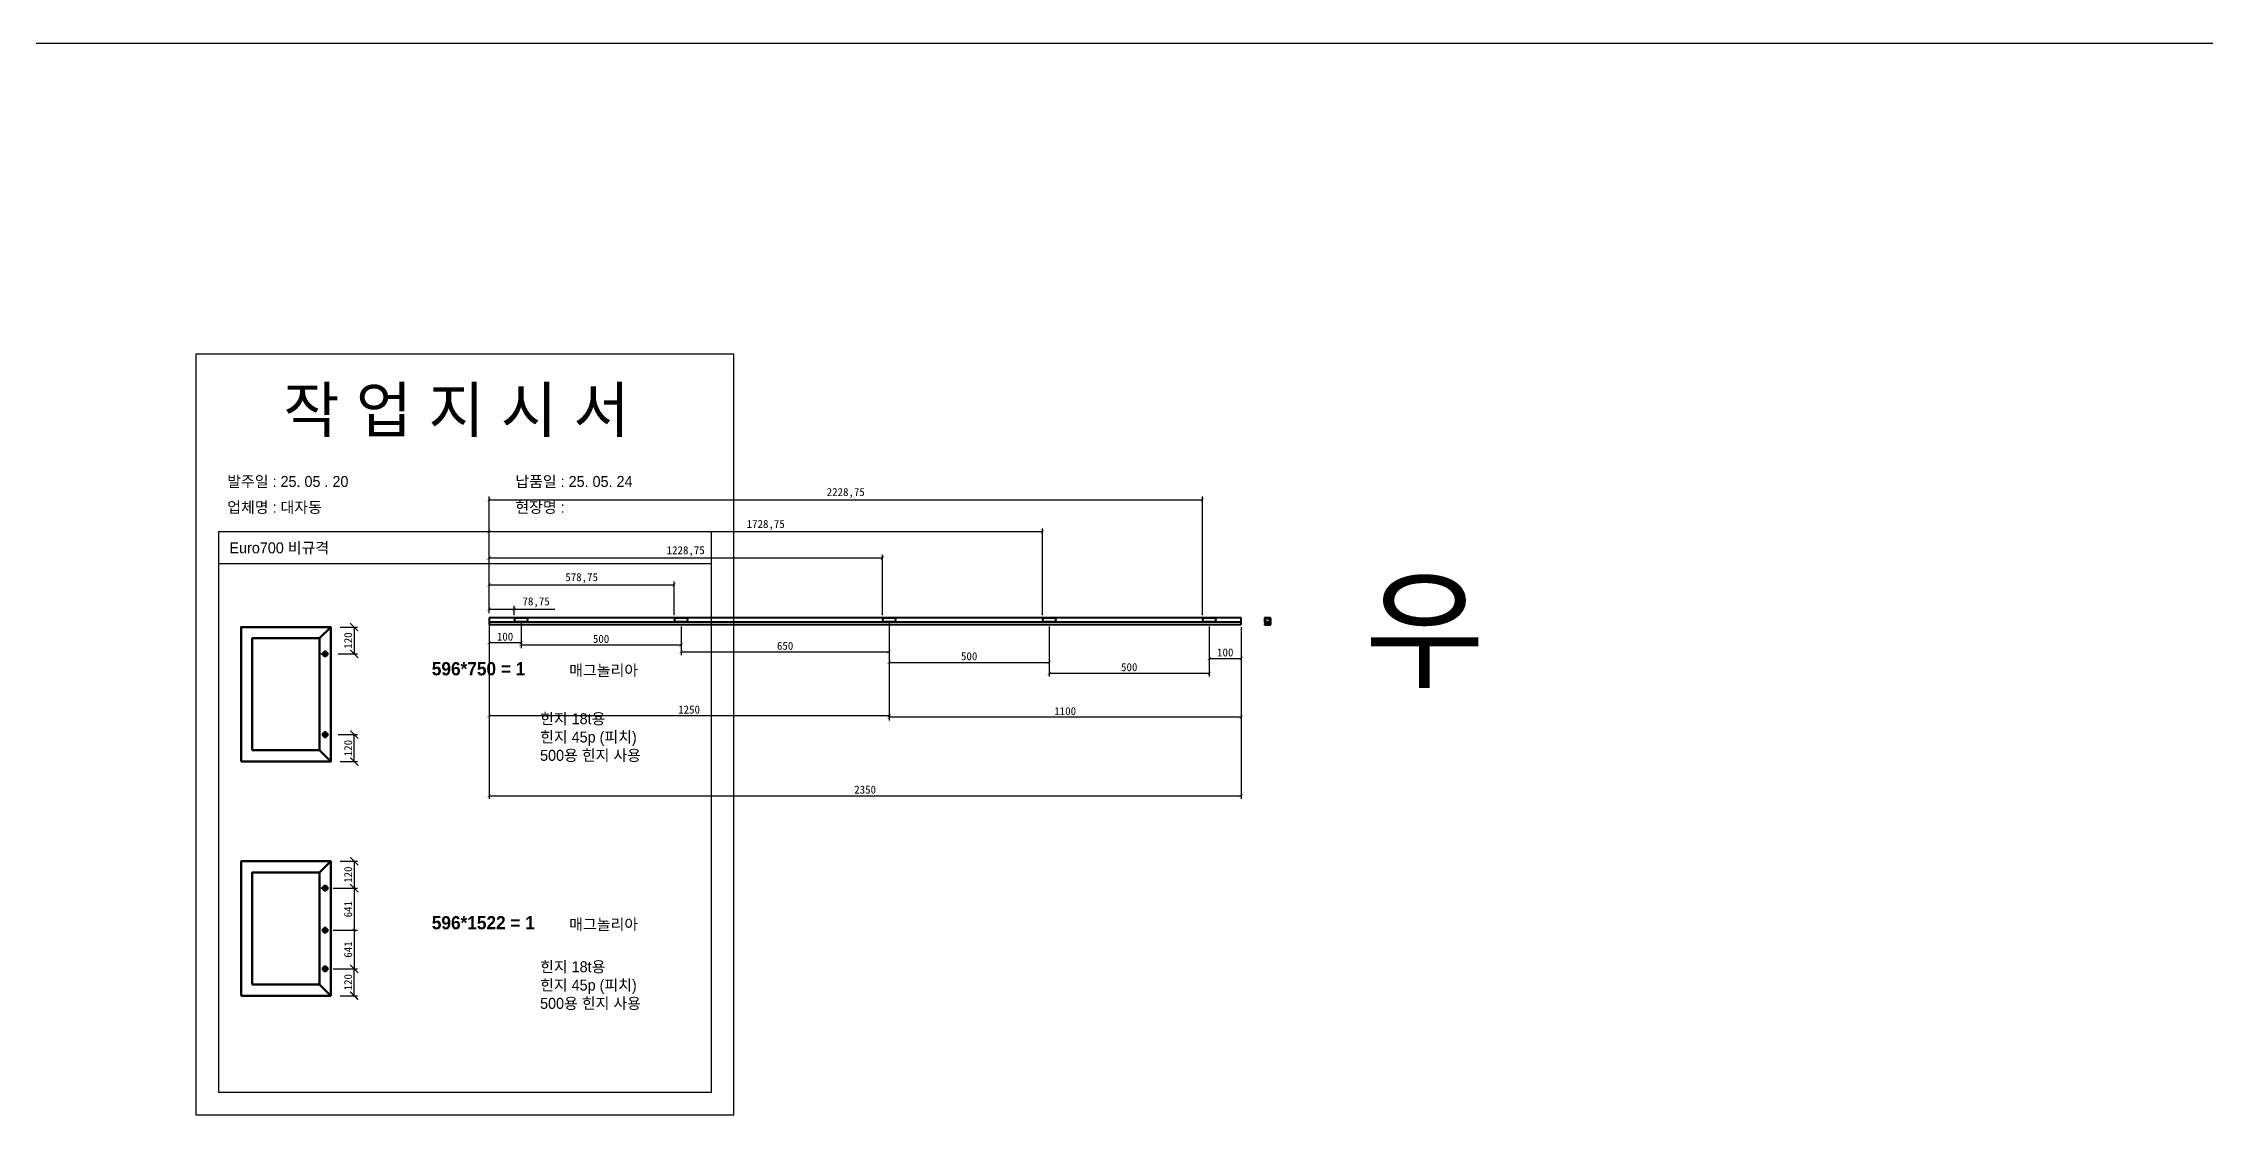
# Model space of a CAD drawing. Header units: millimetres. Extents: x -44117 to 256353, y -2095463 to 65325.
# Drawn here: x 111040 to 117796, y -118039 to -114692 of the extents above; entities that cross this region are included whole.
import ezdxf

# ---------------------------------------------------------------- set-up
doc = ezdxf.new("R2010")
doc.units = ezdxf.units.MM
doc.header["$LTSCALE"] = 10
doc.layers.add('1', color=2, linetype='Continuous', lineweight=40)
doc.layers.add('Layer1', color=7, linetype='Continuous', lineweight=70)
doc.dimstyles.new('ISO-25', dxfattribs={"dimtxt": 2.5, "dimasz": 2.5, "dimexe": 1, "dimexo": 1, "dimtad": 1, "dimtxsty": 'Standard', "dimblk": 'ARCHTICK', "dimcen": 2.5, "dimadec": 0, "dimazin": 0, "dimtfac": 1, "dimtmove": 0, "dimatfit": 3, "dimfxl": 0, "dimarcsym": 0})

# ---------------------------------------------------------------- blocks, each defined once
blk = doc.blocks.new('_ArchTick')
at = {"color": 0, "linetype": 'ByBlock', "const_width": 0.15}
blk.add_lwpolyline([(-0.5, -0.5), (0.5, 0.5)], dxfattribs=at)
blk = doc.blocks.new('*D2667')
at = {"color": 0, "lineweight": -2}
for p, q in [((111961, -116851.5), (112021.4, -116851.5)), ((112011.4, -116935.5), (112011.4, -116851.5)), ((111968, -116935.5), (112021.4, -116935.5))]:
    blk.add_line(p, q, dxfattribs=at)
at = {"layer": 'Defpoints', "color": 0}
for p in [(111931, -116851.5), (112011.4, -116851.5), (111938, -116935.5)]:
    blk.add_point(p, dxfattribs=at)
at = {"color": 0, "lineweight": -2, "xscale": 25, "yscale": 25, "zscale": 25}
for p, rotation in [((112011.4, -116851.5), 90), ((112011.4, -116935.5), 270)]:
    blk.add_blockref('_ArchTick', p, dxfattribs=dict(at, rotation=rotation))
at = {"color": 0, "insert": (111992.6, -116893.5), "char_height": 25, "attachment_point": 5, "rotation": 90}
blk.add_mtext('120', dxfattribs=at)
blk = doc.blocks.new('*D2668')
at = {"color": 0, "lineweight": -2}
for p, q in [((111968, -116515.5), (112021.4, -116515.5)), ((112011.4, -116515.5), (112011.4, -116599.5)), ((111961, -116599.5), (112021.4, -116599.5))]:
    blk.add_line(p, q, dxfattribs=at)
at = {"layer": 'Defpoints', "color": 0}
for p in [(111938, -116515.5), (111931, -116599.5), (112011.4, -116599.5)]:
    blk.add_point(p, dxfattribs=at)
at = {"color": 0, "lineweight": -2, "xscale": 25, "yscale": 25, "zscale": 25}
for p, rotation in [((112011.4, -116515.5), 90), ((112011.4, -116599.5), 270)]:
    blk.add_blockref('_ArchTick', p, dxfattribs=dict(at, rotation=rotation))
at = {"color": 0, "insert": (111992.6, -116557.5), "char_height": 25, "attachment_point": 5, "rotation": 90}
blk.add_mtext('120', dxfattribs=at)
blk = doc.blocks.new('*D2669')
at = {"color": 0, "lineweight": -2}
for p, q in [((111961, -117582.9), (112021.4, -117582.9)), ((112011.4, -117666.9), (112011.4, -117582.9)), ((111968, -117666.9), (112021.4, -117666.9))]:
    blk.add_line(p, q, dxfattribs=at)
at = {"layer": 'Defpoints', "color": 0}
for p in [(111931, -117582.9), (112011.4, -117582.9), (111938, -117666.9)]:
    blk.add_point(p, dxfattribs=at)
at = {"color": 0, "lineweight": -2, "xscale": 25, "yscale": 25, "zscale": 25}
for p, rotation in [((112011.4, -117582.9), 90), ((112011.4, -117666.9), 270)]:
    blk.add_blockref('_ArchTick', p, dxfattribs=dict(at, rotation=rotation))
at = {"color": 0, "insert": (111992.6, -117624.9), "char_height": 25, "attachment_point": 5, "rotation": 90}
blk.add_mtext('120', dxfattribs=at)
blk = doc.blocks.new('*D2670')
at = {"color": 0, "lineweight": -2}
for p, q in [((111968, -117246.9), (112021.4, -117246.9)), ((112011.4, -117246.9), (112011.4, -117330.9)), ((111961, -117330.9), (112021.4, -117330.9))]:
    blk.add_line(p, q, dxfattribs=at)
at = {"layer": 'Defpoints', "color": 0}
for p in [(111938, -117246.9), (111931, -117330.9), (112011.4, -117330.9)]:
    blk.add_point(p, dxfattribs=at)
at = {"color": 0, "lineweight": -2, "xscale": 25, "yscale": 25, "zscale": 25}
for p, rotation in [((112011.4, -117246.9), 90), ((112011.4, -117330.9), 270)]:
    blk.add_blockref('_ArchTick', p, dxfattribs=dict(at, rotation=rotation))
at = {"color": 0, "insert": (111992.6, -117288.9), "char_height": 25, "attachment_point": 5, "rotation": 90}
blk.add_mtext('120', dxfattribs=at)
blk = doc.blocks.new('*D2671')
at = {"color": 0, "lineweight": -2}
for p, q in [((111946, -117330.9), (112021.4, -117330.9)), ((112011.4, -117330.9), (112011.4, -117462.6)), ((111946, -117462.6), (112021.4, -117462.6))]:
    blk.add_line(p, q, dxfattribs=at)
at = {"layer": 'Defpoints', "color": 0}
for p in [(111931, -117330.9), (111931, -117462.6), (112011.4, -117462.6)]:
    blk.add_point(p, dxfattribs=at)
at = {"color": 0, "lineweight": -2, "xscale": 10, "yscale": 10, "zscale": 10}
for p, rotation in [((112011.4, -117330.9), 90), ((112011.4, -117462.6), 270)]:
    blk.add_blockref('_ArchTick', p, dxfattribs=dict(at, rotation=rotation))
at = {"color": 0, "insert": (111992.6, -117396.7), "char_height": 25, "attachment_point": 5, "rotation": 90}
blk.add_mtext('641', dxfattribs=at)
blk = doc.blocks.new('*D2672')
at = {"color": 0, "lineweight": -2}
for p, q in [((111946, -117462.6), (112021.4, -117462.6)), ((112011.4, -117462.6), (112011.4, -117582.9)), ((111946, -117582.9), (112021.4, -117582.9))]:
    blk.add_line(p, q, dxfattribs=at)
at = {"layer": 'Defpoints', "color": 0}
for p in [(111931, -117462.6), (111931, -117582.9), (112011.4, -117582.9)]:
    blk.add_point(p, dxfattribs=at)
at = {"color": 0, "lineweight": -2, "xscale": 10, "yscale": 10, "zscale": 10}
for p, rotation in [((112011.4, -117462.6), 90), ((112011.4, -117582.9), 270)]:
    blk.add_blockref('_ArchTick', p, dxfattribs=dict(at, rotation=rotation))
at = {"color": 0, "insert": (111992.6, -117522.7), "char_height": 25, "attachment_point": 5, "rotation": 90}
blk.add_mtext('641', dxfattribs=at)
blk = doc.blocks.new('*D2992')
at = {"color": 0, "lineweight": -2}
for p, q in [((112432.6, -116512.2), (112432.6, -116802.1)), ((113682.6, -116503), (113682.6, -116802.1)), ((112432.6, -116792.1), (113682.6, -116792.1))]:
    blk.add_line(p, q, dxfattribs=at)
at = {"layer": 'Defpoints', "color": 0}
for p in [(112432.6, -116497.2), (113682.6, -116488), (113682.6, -116792.1)]:
    blk.add_point(p, dxfattribs=at)
at = {"color": 0, "lineweight": -2, "xscale": 10, "yscale": 10, "zscale": 10, "rotation": 180}
blk.add_blockref('_ArchTick', (112432.6, -116792.1), dxfattribs=at)
at = {"color": 0, "lineweight": -2, "xscale": 10, "yscale": 10, "zscale": 10}
blk.add_blockref('_ArchTick', (113682.6, -116792.1), dxfattribs=at)
at = {"color": 0, "insert": (113057.6, -116773.4), "char_height": 25, "attachment_point": 5}
blk.add_mtext('1250', dxfattribs=at)
blk = doc.blocks.new('*D2993')
at = {"color": 0, "lineweight": -2}
for p, q in [((113682.6, -116513.5), (113682.6, -116807.1)), ((114782.6, -116522.7), (114782.6, -116807.1)), ((114782.6, -116797.1), (113682.6, -116797.1))]:
    blk.add_line(p, q, dxfattribs=at)
at = {"layer": 'Defpoints', "color": 0}
for p in [(113682.6, -116498.5), (114782.6, -116507.7), (113682.6, -116797.1)]:
    blk.add_point(p, dxfattribs=at)
at = {"color": 0, "lineweight": -2, "xscale": 10, "yscale": 10, "zscale": 10, "rotation": 180}
blk.add_blockref('_ArchTick', (113682.6, -116797.1), dxfattribs=at)
at = {"color": 0, "lineweight": -2, "xscale": 10, "yscale": 10, "zscale": 10}
blk.add_blockref('_ArchTick', (114782.6, -116797.1), dxfattribs=at)
at = {"color": 0, "insert": (114232.6, -116778.4), "char_height": 25, "attachment_point": 5}
blk.add_mtext('1100', dxfattribs=at)
blk = doc.blocks.new('*D2994')
at = {"color": 0, "lineweight": -2}
for p, q in [((112432.6, -116522.7), (112432.6, -117052.2)), ((114782.6, -116522.7), (114782.6, -117052.2)), ((112432.6, -117042.2), (114782.6, -117042.2))]:
    blk.add_line(p, q, dxfattribs=at)
at = {"layer": 'Defpoints', "color": 0}
for p in [(112432.6, -116507.7), (114782.6, -116507.7), (114782.6, -117042.2)]:
    blk.add_point(p, dxfattribs=at)
at = {"color": 0, "lineweight": -2, "xscale": 10, "yscale": 10, "zscale": 10, "rotation": 180}
blk.add_blockref('_ArchTick', (112432.6, -117042.2), dxfattribs=at)
at = {"color": 0, "lineweight": -2, "xscale": 10, "yscale": 10, "zscale": 10}
blk.add_blockref('_ArchTick', (114782.6, -117042.2), dxfattribs=at)
at = {"color": 0, "insert": (113607.6, -117023.4), "char_height": 25, "attachment_point": 5}
blk.add_mtext('2350', dxfattribs=at)
blk = doc.blocks.new('*D2995')
at = {"color": 0, "lineweight": -2}
for p, q in [((112432.6, -116501.7), (112432.6, -116574.3)), ((112532.6, -116503), (112532.6, -116574.3)), ((112532.6, -116564.3), (112432.6, -116564.3))]:
    blk.add_line(p, q, dxfattribs=at)
at = {"layer": 'Defpoints', "color": 0}
for p in [(112432.6, -116486.7), (112532.6, -116488), (112432.6, -116564.3)]:
    blk.add_point(p, dxfattribs=at)
at = {"color": 0, "lineweight": -2, "xscale": 10, "yscale": 10, "zscale": 10, "rotation": 180}
blk.add_blockref('_ArchTick', (112432.6, -116564.3), dxfattribs=at)
at = {"color": 0, "lineweight": -2, "xscale": 10, "yscale": 10, "zscale": 10}
blk.add_blockref('_ArchTick', (112532.6, -116564.3), dxfattribs=at)
at = {"color": 0, "insert": (112482.6, -116545.6), "char_height": 25, "attachment_point": 5}
blk.add_mtext('100', dxfattribs=at)
blk = doc.blocks.new('*D2996')
at = {"color": 0, "lineweight": -2}
for p, q in [((112532.6, -116513.5), (112532.6, -116581.4)), ((113032.6, -116513.5), (113032.6, -116581.4)), ((112532.6, -116571.4), (113032.6, -116571.4))]:
    blk.add_line(p, q, dxfattribs=at)
at = {"layer": 'Defpoints', "color": 0}
for p in [(112532.6, -116498.5), (113032.6, -116498.5), (113032.6, -116571.4)]:
    blk.add_point(p, dxfattribs=at)
at = {"color": 0, "lineweight": -2, "xscale": 10, "yscale": 10, "zscale": 10, "rotation": 180}
blk.add_blockref('_ArchTick', (112532.6, -116571.4), dxfattribs=at)
at = {"color": 0, "lineweight": -2, "xscale": 10, "yscale": 10, "zscale": 10}
blk.add_blockref('_ArchTick', (113032.6, -116571.4), dxfattribs=at)
at = {"color": 0, "insert": (112782.6, -116552.7), "char_height": 25, "attachment_point": 5}
blk.add_mtext('500', dxfattribs=at)
blk = doc.blocks.new('*D2997')
at = {"color": 0, "lineweight": -2}
for p, q in [((113032.6, -116513.5), (113032.6, -116602.8)), ((113682.6, -116513.5), (113682.6, -116602.8)), ((113032.6, -116592.8), (113682.6, -116592.8))]:
    blk.add_line(p, q, dxfattribs=at)
at = {"layer": 'Defpoints', "color": 0}
for p in [(113032.6, -116498.5), (113682.6, -116498.5), (113682.6, -116592.8)]:
    blk.add_point(p, dxfattribs=at)
at = {"color": 0, "lineweight": -2, "xscale": 10, "yscale": 10, "zscale": 10, "rotation": 180}
blk.add_blockref('_ArchTick', (113032.6, -116592.8), dxfattribs=at)
at = {"color": 0, "lineweight": -2, "xscale": 10, "yscale": 10, "zscale": 10}
blk.add_blockref('_ArchTick', (113682.6, -116592.8), dxfattribs=at)
at = {"color": 0, "insert": (113357.6, -116574.1), "char_height": 25, "attachment_point": 5}
blk.add_mtext('650', dxfattribs=at)
blk = doc.blocks.new('*D2998')
at = {"color": 0, "lineweight": -2}
for p, q in [((113682.6, -116513.5), (113682.6, -116635.7)), ((114182.6, -116513.5), (114182.6, -116635.7)), ((113682.6, -116625.7), (114182.6, -116625.7))]:
    blk.add_line(p, q, dxfattribs=at)
at = {"layer": 'Defpoints', "color": 0}
for p in [(113682.6, -116498.5), (114182.6, -116498.5), (114182.6, -116625.7)]:
    blk.add_point(p, dxfattribs=at)
at = {"color": 0, "lineweight": -2, "xscale": 10, "yscale": 10, "zscale": 10, "rotation": 180}
blk.add_blockref('_ArchTick', (113682.6, -116625.7), dxfattribs=at)
at = {"color": 0, "lineweight": -2, "xscale": 10, "yscale": 10, "zscale": 10}
blk.add_blockref('_ArchTick', (114182.6, -116625.7), dxfattribs=at)
at = {"color": 0, "insert": (113932.6, -116606.9), "char_height": 25, "attachment_point": 5}
blk.add_mtext('500', dxfattribs=at)
blk = doc.blocks.new('*D2999')
at = {"color": 0, "lineweight": -2}
for p, q in [((114182.6, -116513.5), (114182.6, -116669.8)), ((114682.6, -116513.5), (114682.6, -116669.8)), ((114182.6, -116659.8), (114682.6, -116659.8))]:
    blk.add_line(p, q, dxfattribs=at)
at = {"layer": 'Defpoints', "color": 0}
for p in [(114182.6, -116498.5), (114682.6, -116498.5), (114682.6, -116659.8)]:
    blk.add_point(p, dxfattribs=at)
at = {"color": 0, "lineweight": -2, "xscale": 10, "yscale": 10, "zscale": 10, "rotation": 180}
blk.add_blockref('_ArchTick', (114182.6, -116659.8), dxfattribs=at)
at = {"color": 0, "lineweight": -2, "xscale": 10, "yscale": 10, "zscale": 10}
blk.add_blockref('_ArchTick', (114682.6, -116659.8), dxfattribs=at)
at = {"color": 0, "insert": (114432.6, -116641), "char_height": 25, "attachment_point": 5}
blk.add_mtext('500', dxfattribs=at)
blk = doc.blocks.new('*D3000')
at = {"color": 0, "lineweight": -2}
for p, q in [((114682.6, -116513.5), (114682.6, -116623.6)), ((114782.6, -116515.4), (114782.6, -116623.6)), ((114682.6, -116613.6), (114782.6, -116613.6))]:
    blk.add_line(p, q, dxfattribs=at)
at = {"layer": 'Defpoints', "color": 0}
for p in [(114682.6, -116498.5), (114782.6, -116500.4), (114782.6, -116613.6)]:
    blk.add_point(p, dxfattribs=at)
at = {"color": 0, "lineweight": -2, "xscale": 10, "yscale": 10, "zscale": 10, "rotation": 180}
blk.add_blockref('_ArchTick', (114682.6, -116613.6), dxfattribs=at)
at = {"color": 0, "lineweight": -2, "xscale": 10, "yscale": 10, "zscale": 10}
blk.add_blockref('_ArchTick', (114782.6, -116613.6), dxfattribs=at)
at = {"color": 0, "insert": (114732.6, -116594.9), "char_height": 25, "attachment_point": 5}
blk.add_mtext('100', dxfattribs=at)
blk = doc.blocks.new('*D3001')
at = {"color": 0, "lineweight": -2}
for p, q in [((112432.6, -116471.7), (112432.6, -116449.4)), ((112432.6, -116459.4), (112511.4, -116459.4)), ((112511.4, -116478.3), (112511.4, -116449.4)), ((112511.4, -116459.4), (112638.1, -116459.4))]:
    blk.add_line(p, q, dxfattribs=at)
at = {"layer": 'Defpoints', "color": 0}
for p in [(112511.4, -116459.4), (112432.6, -116486.7), (112511.4, -116493.3)]:
    blk.add_point(p, dxfattribs=at)
at = {"color": 0, "lineweight": -2, "xscale": 10, "yscale": 10, "zscale": 10, "rotation": 180}
blk.add_blockref('_ArchTick', (112432.6, -116459.4), dxfattribs=at)
at = {"color": 0, "lineweight": -2, "xscale": 10, "yscale": 10, "zscale": 10}
blk.add_blockref('_ArchTick', (112511.4, -116459.4), dxfattribs=at)
at = {"color": 0, "insert": (112579.7, -116438.5), "char_height": 25, "attachment_point": 5}
blk.add_mtext('78,75', dxfattribs=at)
blk = doc.blocks.new('*D3002')
at = {"color": 0, "lineweight": -2}
for p, q in [((112432.6, -116471.7), (112432.6, -116373.7)), ((112432.6, -116383.7), (113011.4, -116383.7)), ((113011.4, -116478.3), (113011.4, -116373.7))]:
    blk.add_line(p, q, dxfattribs=at)
at = {"layer": 'Defpoints', "color": 0}
for p in [(113011.4, -116383.7), (112432.6, -116486.7), (113011.4, -116493.3)]:
    blk.add_point(p, dxfattribs=at)
at = {"color": 0, "lineweight": -2, "xscale": 10, "yscale": 10, "zscale": 10, "rotation": 180}
blk.add_blockref('_ArchTick', (112432.6, -116383.7), dxfattribs=at)
at = {"color": 0, "lineweight": -2, "xscale": 10, "yscale": 10, "zscale": 10}
blk.add_blockref('_ArchTick', (113011.4, -116383.7), dxfattribs=at)
at = {"color": 0, "insert": (112722, -116362.8), "char_height": 25, "attachment_point": 5}
blk.add_mtext('578,75', dxfattribs=at)
blk = doc.blocks.new('*D3003')
at = {"color": 0, "lineweight": -2}
for p, q in [((112432.6, -116471.7), (112432.6, -116289.7)), ((112432.6, -116299.7), (113661.4, -116299.7)), ((113661.4, -116478.3), (113661.4, -116289.7))]:
    blk.add_line(p, q, dxfattribs=at)
at = {"layer": 'Defpoints', "color": 0}
for p in [(113661.4, -116299.7), (112432.6, -116486.7), (113661.4, -116493.3)]:
    blk.add_point(p, dxfattribs=at)
at = {"color": 0, "lineweight": -2, "xscale": 10, "yscale": 10, "zscale": 10, "rotation": 180}
blk.add_blockref('_ArchTick', (112432.6, -116299.7), dxfattribs=at)
at = {"color": 0, "lineweight": -2, "xscale": 10, "yscale": 10, "zscale": 10}
blk.add_blockref('_ArchTick', (113661.4, -116299.7), dxfattribs=at)
at = {"color": 0, "insert": (113047, -116278.8), "char_height": 25, "attachment_point": 5}
blk.add_mtext('1228,75', dxfattribs=at)
blk = doc.blocks.new('*D3004')
at = {"color": 0, "lineweight": -2}
for p, q in [((112432.6, -116471.7), (112432.6, -116207.5)), ((112432.6, -116217.5), (114161.4, -116217.5)), ((114161.4, -116478.3), (114161.4, -116207.5))]:
    blk.add_line(p, q, dxfattribs=at)
at = {"layer": 'Defpoints', "color": 0}
for p in [(114161.4, -116217.5), (112432.6, -116486.7), (114161.4, -116493.3)]:
    blk.add_point(p, dxfattribs=at)
at = {"color": 0, "lineweight": -2, "xscale": 10, "yscale": 10, "zscale": 10, "rotation": 180}
blk.add_blockref('_ArchTick', (112432.6, -116217.5), dxfattribs=at)
at = {"color": 0, "lineweight": -2, "xscale": 10, "yscale": 10, "zscale": 10}
blk.add_blockref('_ArchTick', (114161.4, -116217.5), dxfattribs=at)
at = {"color": 0, "insert": (113297, -116196.7), "char_height": 25, "attachment_point": 5}
blk.add_mtext('1728,75', dxfattribs=at)
blk = doc.blocks.new('*D3005')
at = {"color": 0, "lineweight": -2}
for p, q in [((112432.6, -116471.7), (112432.6, -116107.9)), ((112432.6, -116117.9), (114661.4, -116117.9)), ((114661.4, -116478.3), (114661.4, -116107.9))]:
    blk.add_line(p, q, dxfattribs=at)
at = {"layer": 'Defpoints', "color": 0}
for p in [(114661.4, -116117.9), (112432.6, -116486.7), (114661.4, -116493.3)]:
    blk.add_point(p, dxfattribs=at)
at = {"color": 0, "lineweight": -2, "xscale": 10, "yscale": 10, "zscale": 10, "rotation": 180}
blk.add_blockref('_ArchTick', (112432.6, -116117.9), dxfattribs=at)
at = {"color": 0, "lineweight": -2, "xscale": 10, "yscale": 10, "zscale": 10}
blk.add_blockref('_ArchTick', (114661.4, -116117.9), dxfattribs=at)
at = {"color": 0, "insert": (113547, -116097), "char_height": 25, "attachment_point": 5}
blk.add_mtext('2228,75', dxfattribs=at)

msp = doc.modelspace()

# ---------------------------------------------------------------- linework, layer by layer
at = {"color": 1}
msp.add_line((104284.32643, -114692.04757), (196553.47329, -114692.04757), dxfattribs=at)
for p, q in [((113127.16118, -116217.91966), (111587.16118, -116217.91966)), ((113127.16118, -116317.91966), (111587.16118, -116317.91966))]:
    msp.add_line(p, q)
msp.add_lwpolyline([(111517.16118, -118038.74993), (113197.16118, -118038.74993), (113197.16118, -115662.74993), (111517.16118, -115662.74993)], close=True)
msp.add_lwpolyline([(111587.16118, -116217.91966), (111587.16118, -117968.74993), (113127.16118, -117968.74993), (113127.16118, -116217.91966)])
at = {"layer": '1'}
for p, q in [((114782.64713, -116486.66138), (112432.64713, -116486.66138)), ((112432.64713, -116486.66138), (112432.64713, -116507.66138)), ((114782.64713, -116500.36138), (112432.64713, -116500.36138)), ((112432.64713, -116507.66138), (114782.64713, -116507.66138)), ((112548.64713, -116488.01138), (112516.64713, -116488.01138)), ((112516.64713, -116498.51138), (112548.64713, -116498.51138)), ((113048.64713, -116488.01138), (113016.64713, -116488.01138)), ((113016.64713, -116498.51138), (113048.64713, -116498.51138)), ((113698.64713, -116488.01138), (113666.64713, -116488.01138)), ((113666.64713, -116498.51138), (113698.64713, -116498.51138)), ((114198.64713, -116488.01138), (114166.64713, -116488.01138)), ((114166.64713, -116498.51138), (114198.64713, -116498.51138)), ((114698.64713, -116488.01138), (114666.64713, -116488.01138)), ((114666.64713, -116498.51138), (114698.64713, -116498.51138)), ((114782.64713, -116507.66138), (114782.64713, -116486.66138)), ((114873.98116, -116487.08381), (114855.38116, -116487.08381))]:
    msp.add_line(p, q, dxfattribs=at)
at = {"layer": '1', "color": 2}
for p, q in [((114854.88116, -116487.58381), (114854.88116, -116500.28381)), ((114873.98116, -116487.08381), (114855.38116, -116487.08381)), ((114855.38116, -116500.78381), (114860.78116, -116500.78381)), ((114860.78116, -116505.98381), (114855.38116, -116505.98381)), ((114856.38116, -116508.08381), (114874.18116, -116508.08381)), ((114861.28116, -116500.28381), (114861.28116, -116500.08381)), ((114861.28116, -116506.68381), (114861.28116, -116506.48381)), ((114861.58116, -116499.78381), (114866.98116, -116499.78381)), ((114866.98116, -116506.98381), (114861.58116, -116506.98381)), ((114867.28116, -116500.08381), (114867.28116, -116506.68381)), ((114874.48116, -116507.78381), (114874.48116, -116487.58381))]:
    msp.add_line(p, q, dxfattribs=at)
msp.add_lwpolyline([(114856.28116, -116499.28381), (114856.28116, -116493.88381, -0.4142135624), (114856.58116, -116493.58381), (114858.48116, -116493.58381, 0.4142135624), (114858.78116, -116493.28381), (114858.78116, -116492.68381, 0.4142135624), (114858.48116, -116492.38381), (114856.58116, -116492.38381, -0.4142135624), (114856.28116, -116492.08381), (114856.28116, -116488.78381, -0.4142135624), (114856.58116, -116488.48381), (114872.78116, -116488.48381, -0.4142135624), (114873.08116, -116488.78381), (114873.08116, -116492.08381, -0.4142135624), (114872.78116, -116492.38381), (114870.88116, -116492.38381, 0.4142135624), (114870.58116, -116492.68381), (114870.58116, -116493.28381, 0.4142135624), (114870.88116, -116493.58381), (114872.78116, -116493.58381, -0.4142135624), (114873.08116, -116493.88381), (114873.08116, -116506.58381, -0.4142135624), (114872.78116, -116506.88381), (114868.88116, -116506.88381, -0.4142135624), (114868.58116, -116506.58381), (114868.58116, -116498.98381, 0.4142135624), (114868.28116, -116498.68381), (114860.38116, -116498.68381, 0.4142135624), (114860.08116, -116498.98381), (114860.08116, -116499.28381, -0.4142135624), (114859.78116, -116499.58381), (114856.58116, -116499.58381, -0.4142135624)], format="xyb", close=True, dxfattribs=at)
at = {"layer": '1'}
for centre, start, end in [((112516.64713, -116493.26138), 90, 270), ((112548.64713, -116493.26138), 270, 90), ((113016.64713, -116493.26138), 90, 270), ((113048.64713, -116493.26138), 270, 90), ((113666.64713, -116493.26138), 90, 270), ((113698.64713, -116493.26138), 270, 90), ((114166.64713, -116493.26138), 90, 270), ((114198.64713, -116493.26138), 270, 90), ((114666.64713, -116493.26138), 90, 270), ((114698.64713, -116493.26138), 270, 90)]:
    msp.add_arc(centre, 5.25, start, end, dxfattribs=at)
at = {"layer": '1', "color": 2}
for centre, radius, start, end in [((114855.38116, -116487.58381), 0.5, 90, 180), ((114855.38116, -116500.28381), 0.5, 180, 270), ((114855.38116, -116506.48381), 0.5, 90, 184.196904844), ((114856.38116, -116506.58381), 1.5, 177.577277049, 270), ((114860.78116, -116500.28381), 0.5, 270, 0), ((114860.78116, -116506.48381), 0.5, 0, 90), ((114861.58116, -116500.08381), 0.3, 90, 180), ((114861.58116, -116506.68381), 0.3, 180, 270), ((114866.98116, -116500.08381), 0.3, 0, 90), ((114866.98116, -116506.68381), 0.3, 270, 0), ((114873.98116, -116487.58381), 0.5, 0, 90), ((114874.18116, -116507.78381), 0.3, 270, 0)]:
    msp.add_arc(centre, radius, start, end, dxfattribs=at)
at = {"layer": 'Layer1'}
for p, q in [((111902.99026, -116550.52958), (111937.99026, -116515.52958)), ((111920.49026, -116589.02958), (111920.49026, -116610.02958)), ((111930.99026, -116851.52958), (111909.99026, -116851.52958)), ((111920.49026, -116841.02958), (111920.49026, -116862.02958)), ((111937.99026, -116935.52958), (111902.99026, -116900.52958)), ((111902.99026, -117281.85307), (111937.99026, -117246.85307)), ((111920.49026, -117320.35307), (111920.49026, -117341.35307)), ((111930.99026, -117462.56164), (111909.99026, -117462.56164)), ((111920.49026, -117452.06164), (111920.49026, -117473.06164)), ((111930.99026, -117582.85307), (111909.99026, -117582.85307)), ((111920.49026, -117572.35307), (111920.49026, -117593.35307)), ((111937.99026, -117666.85307), (111902.99026, -117631.85307))]:
    msp.add_line(p, q, dxfattribs=at)
for points in [[(111657.99026, -116935.52958), (111937.99026, -116935.52958), (111937.99026, -116515.52958), (111657.99026, -116515.52958)], [(111692.99026, -116900.52958), (111902.99026, -116900.52958), (111902.99026, -116550.52958), (111692.99026, -116550.52958)], [(111930.99026, -116599.52958), (111909.99026, -116599.52958)], [(111657.99026, -117666.85307), (111937.99026, -117666.85307), (111937.99026, -117246.85307), (111657.99026, -117246.85307)], [(111692.99026, -117631.85307), (111902.99026, -117631.85307), (111902.99026, -117281.85307), (111692.99026, -117281.85307)], [(111930.99026, -117330.85307), (111909.99026, -117330.85307)]]:
    msp.add_lwpolyline(points, close=True, dxfattribs=at)
for centre in [(111920.49026, -116599.52958), (111920.49026, -116851.52958), (111920.49026, -117330.85307), (111920.49026, -117462.56164), (111920.49026, -117582.85307)]:
    msp.add_circle(centre, 7, dxfattribs=at)

# ---------------------------------------------------------------- texts
at = {"attachment_point": 1}
for s, width, gutter_width, heights, insert, char_height in [('{\\fGulim|b0|i0|c129|p50;작 업 지 시 서}', 3307.3198183, 12.5, [-155.84554], (111789.96778, -115766.91245), 140), ('{\\fGulim|b0|i0|c129|p50;발주일 : 25. 05 . 20}', 3307.3198183, 12.5, [34.50412], (111614.75843, -116043.63287), 34.3), ('{\\fGulim|b0|i0|c129|p50;납품일 : 25. 05. 24}', 3307.3198183, 12.5, [-37.67976], (112514.73641, -116043.63287), 34.3), ('{\\fGulim|b0|i0|c129|p50;업체명 : 대자동}', 3307.3198183, 12.5, [36.11279], (111614.75843, -116124.28904), 34.3), ('{\\fGulim|b0|i0|c129|p50;현장명 : }', 3307.3198183, 12.5, [-38.2735], (112514.73641, -116124.28904), 34.3), ('{\\fGulim|b0|i0|c129|p50;Euro700 비규격}', 3307.3198183, 12.5, [-38.22783], (111621.80063, -116250.95514), 34.3), ('{\\f굴림|b0|i0|c129|p50;우}', 153802.4329846, 1500, [-328.76165], (115167.68233, -116374.15445), 300), ('{\\fGulim|b1|i0|c129|p50;596*750 = 1}', 2645.8558546, 10, [-42.30333], (112253.88545, -116625.15905), 41.16), ('{\\fGulim|b0|i0|c129|p50;매그놀리아}', 3307.3198183, 12.5, [-38.18216], (112683.14934, -116633.66045), 34.3), ('{\\fGulim|b0|i0|c129|p50;힌지 18t용\\P힌지 45p (피치)\\P500용 힌지 사용}', 3307.3198183, 12.5, [-158.1332], (112592.12126, -116784.72833), 34.3), ('{\\fGulim|b1|i0|c129|p50;596*1522 = 1}', 2645.8558546, 10, [-42.30333], (112253.88545, -117418.45911), 41.16), ('{\\fGulim|b0|i0|c129|p50;매그놀리아}', 3307.3198183, 12.5, [-38.18216], (112683.14934, -117426.9605), 34.3), ('{\\fGulim|b0|i0|c129|p50;힌지 18t용\\P힌지 45p (피치)\\P500용 힌지 사용}', 3307.3198183, 12.5, [-158.1332], (112592.12126, -117559.43541), 34.3)]:
    msp.add_mtext_dynamic_manual_height_columns(s, width=width, gutter_width=gutter_width, heights=heights, dxfattribs=dict(at, insert=insert, char_height=char_height))

# ---------------------------------------------------------------- dimensions: what is measured, and where the dimension line sits
for base, p1, p2, picture, middle in [((114661.39713, -116117.86783), (112432.64713, -116486.66138), (114661.39713, -116493.26138), '*D3005', (113547.02213, -116097.0345)), ((114161.39713, -116217.52446), (112432.64713, -116486.66138), (114161.39713, -116493.26138), '*D3004', (113297.02213, -116196.69112)), ((113661.39713, -116299.65627), (112432.64713, -116486.66138), (113661.39713, -116493.26138), '*D3003', (113047.02213, -116278.82294)), ((113011.39713, -116383.67929), (112432.64713, -116486.66138), (113011.39713, -116493.26138), '*D3002', (112722.02213, -116362.84595)), ((112511.39713, -116459.37083), (112432.64713, -116486.66138), (112511.39713, -116493.26138), '*D3001', (112579.73046, -116438.5375)), ((112432.64713, -116564.32189), (112532.64713, -116488.01138), (112432.64713, -116486.66138), '*D2995', (112482.64713, -116545.57189)), ((113682.64713, -116792.1201), (112432.64713, -116497.16138), (113682.64713, -116488.01138), '*D2992', (113057.64713, -116773.3701)), ((114782.64713, -117042.15047), (112432.64713, -116507.66138), (114782.64713, -116507.66138), '*D2994', (113607.64713, -117023.40047)), ((113032.64713, -116571.41426), (112532.64713, -116498.51138), (113032.64713, -116498.51138), '*D2996', (112782.64713, -116552.66426)), ((113682.64713, -116592.84876), (113032.64713, -116498.51138), (113682.64713, -116498.51138), '*D2997', (113357.64713, -116574.09876)), ((113682.64713, -116797.1201), (114782.64713, -116507.66138), (113682.64713, -116498.51138), '*D2993', (114232.64713, -116778.3701)), ((114182.64713, -116625.65884), (113682.64713, -116498.51138), (114182.64713, -116498.51138), '*D2998', (113932.64713, -116606.90884)), ((114682.64713, -116659.78635), (114182.64713, -116498.51138), (114682.64713, -116498.51138), '*D2999', (114432.64713, -116641.03635)), ((114782.64713, -116613.6277), (114682.64713, -116498.51138), (114782.64713, -116500.36138), '*D3000', (114732.64713, -116594.8777))]:
    dim = msp.add_linear_dim(base=base, p1=p1, p2=p2, dimstyle='ISO-25', override={"dimscale": 10, "dimasz": 1, "dimexo": 1.5})
    dim.commit()
    dim.dimension.update_dxf_attribs({"geometry": picture, "text_midpoint": middle})
for base, p1, p2, text, override, picture, middle in [((112011.38198, -116599.52958), (111937.99026, -116515.52958), (111930.99026, -116599.52958), '120', {"dimscale": 10, "dimexo": 3, "dimtxsty": 'Standard'}, '*D2668', (111992.63198, -116557.52958)), ((112011.38198, -116851.52958), (111937.99026, -116935.52958), (111930.99026, -116851.52958), '120', {"dimscale": 10, "dimexo": 3, "dimtxsty": 'Standard'}, '*D2667', (111992.63198, -116893.52958)), ((112011.38198, -117330.85307), (111937.99026, -117246.85307), (111930.99026, -117330.85307), '120', {"dimscale": 10, "dimexo": 3, "dimtxsty": 'Standard'}, '*D2670', (111992.63198, -117288.85307)), ((112011.38198, -117462.56164), (111930.99026, -117330.85307), (111930.99026, -117462.56164), '641', {"dimscale": 10, "dimasz": 1, "dimexo": 1.5, "dimtxsty": 'Standard'}, '*D2671', (111992.63198, -117396.70735)), ((112011.38198, -117582.85307), (111937.99026, -117666.85307), (111930.99026, -117582.85307), '120', {"dimscale": 10, "dimexo": 3, "dimtxsty": 'Standard'}, '*D2669', (111992.63198, -117624.85307))]:
    dim = msp.add_linear_dim(base=base, p1=p1, p2=p2, angle=90, text=text, dimstyle='ISO-25', override=override)
    dim.commit()
    dim.dimension.update_dxf_attribs({"geometry": picture, "text_midpoint": middle})
dim = msp.add_linear_dim(base=(112011.38198, -117582.85307), p1=(111930.99026, -117462.56164), p2=(111930.99026, -117582.85307), angle=90, text='641', dimstyle='ISO-25', override={"dimscale": 10, "dimasz": 1, "dimexo": 1.5, "dimtxsty": 'Standard'})
dim.commit()
dim.dimension.update_dxf_attribs({"geometry": '*D2672', "text_midpoint": (112011.38198, -117522.70735), "dimtype": 160})

doc.saveas('drawing.dxf')
